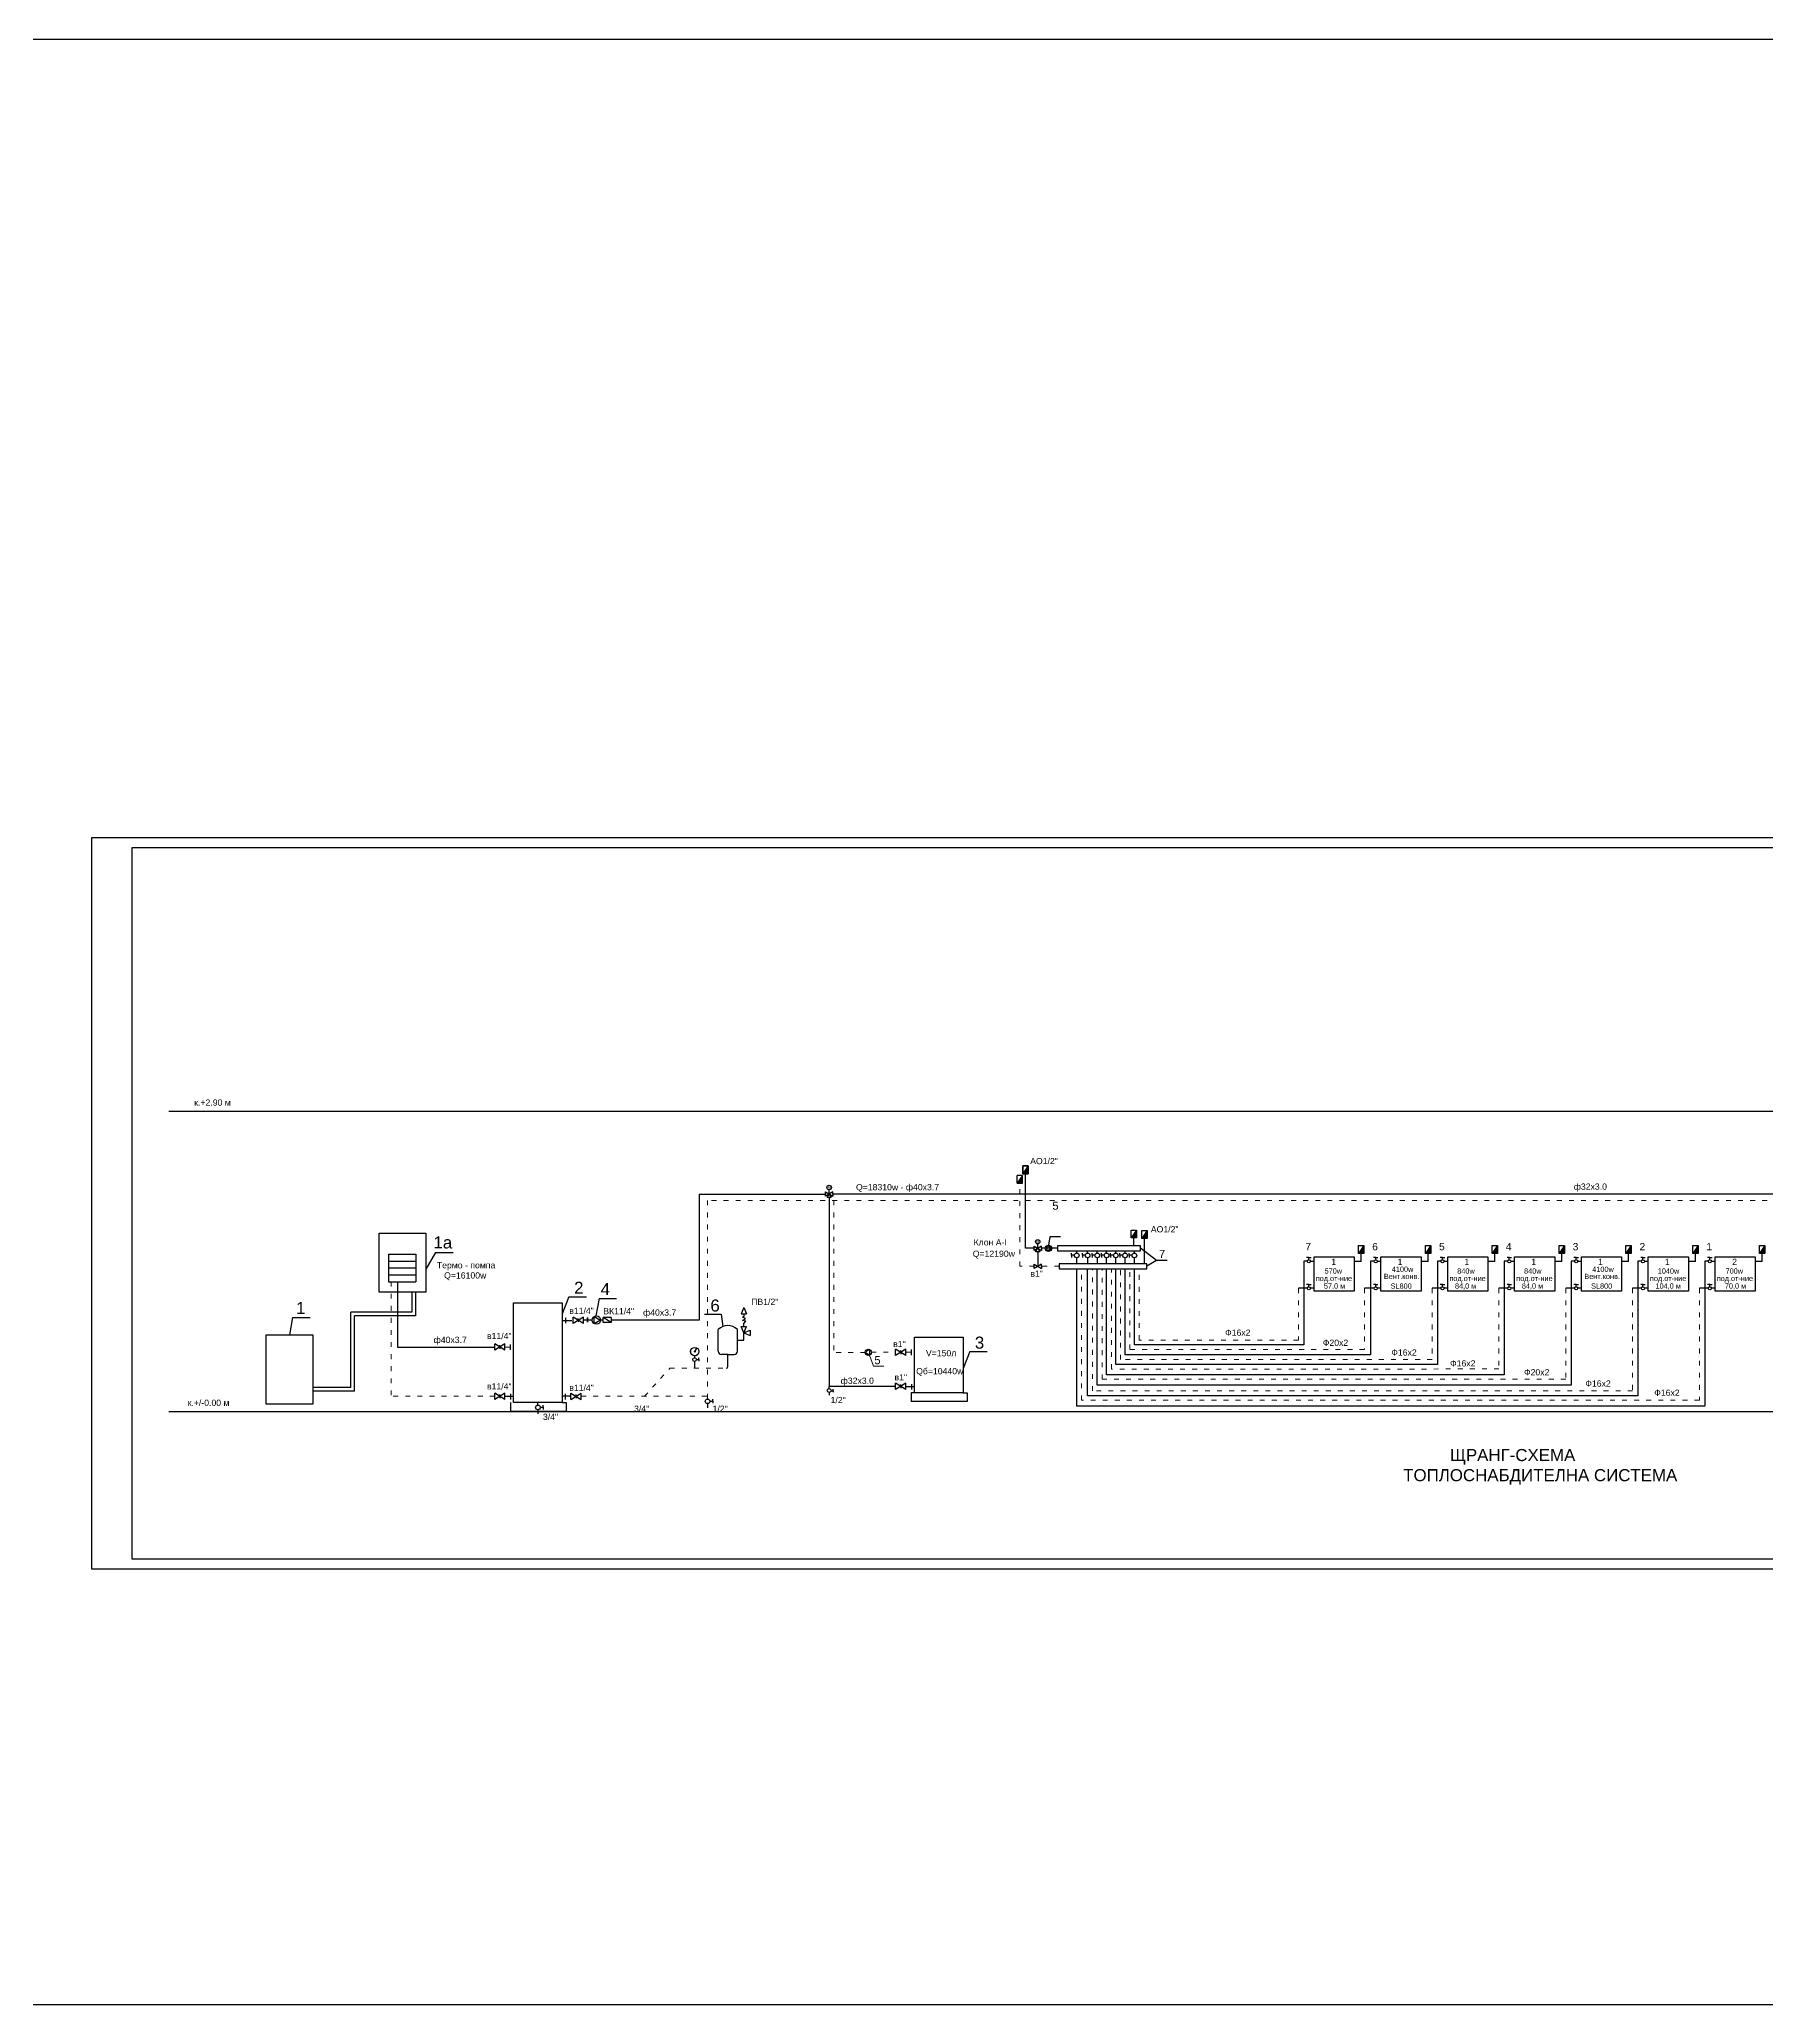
# Model space of a CAD drawing. Header units: centimetres. Extents: x 5906 to 32017, y -966 to 7982.
# Drawn here: x 25028 to 29319, y 2654 to 7537 of the extents above; entities that cross this region are included whole.
import ezdxf

# ---------------------------------------------------------------- set-up
doc = ezdxf.new("R2010")
doc.units = ezdxf.units.CM
doc.header["$MEASUREMENT"] = 0
doc.linetypes.add('ACAD_ISO03W100', pattern=[30, 12, -18])
doc.linetypes.add('ACAD_ISO06W100', pattern=[37.5, 24, -3, 0.5, -3, 0.5, -3, 0.5, -3])
for name, color, linetype in [('ARCH', 7, 'Continuous'), ('L-025', 6, 'Continuous'), ('L025', 3, 'Continuous'), ('OV2', 2, 'ACAD_ISO06W100'), ('OV_1', 2, 'Continuous')]:
    doc.layers.add(name, color=color, linetype=linetype)
doc.layers.add('ARCH_Pen_No__7', color=7, linetype='Continuous', lineweight=18)
doc.layers.add('OV_2', color=2, linetype='ACAD_ISO03W100', lineweight=20)
doc.styles.add('GENERATED_STYLE_148', font='arial.ttf')

msp = doc.modelspace()

# ---------------------------------------------------------------- hatches: boundary and pattern name
at = {"layer": 'OV_1'}
for points in [[(27471.545, 4718.271), (27484.808, 4737.482), (27484.808, 4718.271)], [(27456.909, 4694.57), (27470.172, 4713.78), (27470.172, 4694.57)], [(27740.775, 4558.61), (27754.038, 4577.821), (27754.038, 4558.61)], [(27766.915, 4557.735), (27780.178, 4576.946), (27780.178, 4557.735)], [(28305.406, 4520.464), (28318.669, 4539.675), (28318.669, 4520.464)], [(28471.407, 4520.464), (28484.67, 4539.675), (28484.67, 4520.464)], [(28637.407, 4520.464), (28650.67, 4539.675), (28650.67, 4520.464)], [(28803.408, 4520.464), (28816.671, 4539.675), (28816.671, 4520.464)], [(28969.409, 4520.464), (28982.671, 4539.675), (28982.671, 4520.464)], [(29135.409, 4520.464), (29148.672, 4539.675), (29148.672, 4520.464)], [(29301.41, 4520.464), (29314.672, 4539.675), (29314.672, 4520.464)]]:
    msp.add_hatch(color=256, dxfattribs=at).paths.add_polyline_path(points)

# ---------------------------------------------------------------- linework, layer by layer
for p, q in [((25895.248, 4518.425), (25963.379, 4518.425)), ((25895.248, 4518.425), (25895.248, 4449.862)), ((25895.248, 4501.284), (25963.379, 4501.284)), ((25963.379, 4518.425), (25963.379, 4449.862)), ((25895.248, 4484.143), (25963.379, 4484.143)), ((25895.248, 4467.003), (25963.379, 4467.003)), ((25895.248, 4449.862), (25963.379, 4449.862))]:
    msp.add_line(p, q)
msp.add_lwpolyline([(13027.15, 7536.77), (32016.754, 7536.77), (32016.754, 2653.713), (13027.15, 2653.713)], close=True)
at = {"layer": 'ARCH', "linetype": 'ByBlock'}
for p, q in [((25158.824, 5553.938), (31851.336, 5553.938)), ((25158.824, 3735.459), (25158.824, 5553.938)), ((25258.824, 5528.938), (31826.336, 5528.938)), ((25258.824, 3760.459), (25258.824, 5528.938)), ((31826.336, 3760.459), (25258.824, 3760.459)), ((31851.336, 3735.459), (25158.824, 3735.459))]:
    msp.add_line(p, q, dxfattribs=at)
at = {"layer": 'ARCH'}
for p, q in [((26012.625, 4522.625), (25988.702, 4481.272)), ((26012.625, 4522.625), (26056.116, 4522.625)), ((26343.875, 4412.527), (26327.43, 4370.267)), ((26343.875, 4412.527), (26387.366, 4412.527)), ((26418.749, 4408.335), (26411.057, 4365.275)), ((26418.749, 4408.335), (26462.24, 4408.335)), ((25657.419, 4361.282), (25649.727, 4318.222)), ((25657.419, 4361.282), (25700.909, 4361.282)), ((26680.523, 4369.069), (26721.822, 4369.069)), ((26721.822, 4369.069), (26725.828, 4338.408)), ((26778.354, 4386.195), (26771.888, 4370.14)), ((26771.888, 4370.14), (26784.82, 4370.14)), ((26778.347, 4363.685), (26774.856, 4361.592)), ((26782.537, 4358.802), (26774.856, 4361.592)), ((26774.856, 4353.221), (26782.537, 4358.802)), ((26783.235, 4351.826), (26774.856, 4353.221)), ((26778.354, 4370.14), (26778.347, 4363.685)), ((26778.354, 4386.195), (26784.82, 4370.14)), ((26778.354, 4346.245), (26783.235, 4351.826)), ((26778.354, 4339.092), (26778.354, 4346.245)), ((26762.51, 4304.488), (26778.354, 4304.488)), ((26771.888, 4339.092), (26784.82, 4339.092)), ((26778.354, 4323.038), (26771.888, 4339.092)), ((26778.354, 4323.038), (26784.82, 4339.092)), ((26778.354, 4323.038), (26794.408, 4329.504)), ((26778.354, 4304.488), (26778.354, 4323.038)), ((26778.354, 4323.038), (26794.408, 4316.572)), ((26794.408, 4329.504), (26794.408, 4316.572)), ((26646.371, 4276.252), (26647.454, 4276.252)), ((26655.687, 4266.15), (26655.687, 4260.867)), ((26655.687, 4252.164), (26655.687, 4234.975)), ((26656.351, 4285.986), (26656.351, 4284.904)), ((26656.622, 4266.517), (26656.622, 4267.599)), ((26661.055, 4284.647), (26656.684, 4277.416)), ((26661.055, 4284.647), (26657.306, 4277.009)), ((26660.445, 4256.787), (26666.17, 4256.787)), ((26666.406, 4276.252), (26665.323, 4276.252)), ((26666.17, 4256.787), (26666.17, 4260.872)), ((26666.17, 4256.787), (26666.17, 4252.702)), ((27339.45, 4276.277), (27323.005, 4234.017)), ((27339.45, 4276.277), (27382.94, 4276.277))]:
    msp.add_line(p, q, dxfattribs=at)
for centre, radius in [((26656.404, 4276.31), 10.398), ((26655.85, 4256.587), 4.6), ((26656.404, 4276.31), 1.141)]:
    msp.add_circle(centre, radius, dxfattribs=at)
at = {"layer": 'ARCH_Pen_No__7', "linetype": 'Continuous'}
for p, q in [((27100.221, 4240.563), (27090.757, 4267.608)), ((27126.278, 4240.563), (27100.221, 4240.563))]:
    msp.add_line(p, q, dxfattribs=at)
at = {"layer": 'L-025'}
for p, q in [((25349.792, 4873.439), (31011.804, 4873.439)), ((25349.792, 4127.55), (31011.804, 4127.55))]:
    msp.add_line(p, q, dxfattribs=at)
at = {"layer": 'L025'}
for p, q in [((27538.776, 4561.17), (27535.071, 4540.821)), ((27564.833, 4561.17), (27538.776, 4561.17)), ((27803.695, 4502.903), (27763.772, 4532.962)), ((27803.695, 4502.903), (27779.255, 4488.247)), ((27829.752, 4502.903), (27803.695, 4502.903))]:
    msp.add_line(p, q, dxfattribs=at)
at = {"layer": 'OV2'}
msp.add_line((26327.43, 4353.892), (26354.405, 4353.892), dxfattribs=at)
at = {"layer": 'OV_1'}
for p, q in [((27471.545, 4737.482), (27471.545, 4718.271)), ((27484.808, 4737.482), (27471.545, 4737.482)), ((27471.545, 4718.271), (27471.545, 4737.482)), ((27471.545, 4737.482), (27484.808, 4737.482)), ((27484.808, 4737.482), (27471.545, 4718.271)), ((27484.808, 4718.271), (27484.808, 4737.482)), ((27484.808, 4737.482), (27484.808, 4718.271)), ((27470.172, 4713.78), (27456.909, 4713.78)), ((27456.909, 4694.57), (27456.909, 4713.78)), ((27470.172, 4713.78), (27456.909, 4694.57)), ((27456.909, 4694.57), (27470.172, 4694.57)), ((27470.172, 4694.57), (27470.172, 4713.78)), ((27471.545, 4718.271), (27484.808, 4718.271)), ((27484.808, 4718.271), (27471.545, 4718.271)), ((27478.176, 4688.323), (27478.176, 4718.271)), ((27478.176, 4688.323), (27478.176, 4718.271)), ((27478.176, 4663.687), (27478.176, 4706.653)), ((26667.414, 4667.756), (26667.427, 4354.775)), ((26667.414, 4667.756), (26981.308, 4667.756)), ((26981.308, 4673.02), (26999.169, 4662.526)), ((26999.169, 4673.02), (26981.308, 4662.526)), ((26981.308, 4662.526), (26981.308, 4673.02)), ((26984.991, 4658.843), (26990.239, 4667.773)), ((26995.486, 4658.843), (26984.991, 4658.843)), ((26990.239, 4667.773), (26990.239, 4678.561)), ((26990.239, 4667.773), (26995.486, 4658.843)), ((26990.239, 4658.843), (26990.243, 4189.94)), ((26999.169, 4667.773), (26999.169, 4673.02)), ((26999.169, 4667.773), (26999.169, 4662.526)), ((29664.712, 4667.756), (26999.169, 4667.756)), ((27478.176, 4532.962), (27478.176, 4663.687)), ((27478.176, 4532.962), (27478.176, 4637.364)), ((27508.415, 4532.962), (27508.415, 4543.749)), ((27740.775, 4558.61), (27740.775, 4577.821)), ((27754.038, 4577.821), (27740.775, 4558.61)), ((27740.775, 4577.821), (27754.038, 4577.821)), ((27754.038, 4558.61), (27740.775, 4558.61)), ((27747.39, 4539.111), (27747.406, 4558.61)), ((27754.038, 4577.821), (27754.038, 4558.61)), ((27766.915, 4576.946), (27780.178, 4576.946)), ((27780.178, 4576.946), (27766.915, 4557.735)), ((27766.915, 4557.735), (27766.915, 4576.946)), ((27780.178, 4557.735), (27766.915, 4557.735)), ((27773.546, 4493.401), (27773.546, 4557.735)), ((27780.178, 4576.946), (27780.178, 4557.735)), ((27499.484, 4532.962), (27478.176, 4532.962)), ((27499.484, 4538.209), (27517.345, 4527.714)), ((27517.345, 4538.209), (27499.484, 4527.714)), ((27499.484, 4527.714), (27499.484, 4538.209)), ((27499.484, 4483), (27499.484, 4493.494)), ((27517.345, 4493.494), (27499.484, 4483)), ((27499.484, 4493.494), (27517.345, 4483)), ((27503.168, 4524.031), (27508.415, 4532.962)), ((27513.662, 4524.031), (27503.168, 4524.031)), ((27508.415, 4532.962), (27513.662, 4524.031)), ((27508.415, 4524.031), (27508.415, 4488.247)), ((27517.345, 4532.962), (27517.345, 4538.209)), ((27557.238, 4532.962), (27517.345, 4532.962)), ((27517.345, 4532.962), (27517.345, 4527.714)), ((27517.345, 4488.247), (27517.345, 4493.494)), ((27763.772, 4539.111), (27557.238, 4539.111)), ((27557.238, 4539.111), (27557.238, 4526.812)), ((27557.238, 4526.812), (27763.772, 4526.812)), ((27779.255, 4494.396), (27561.654, 4494.396)), ((27561.654, 4494.396), (27561.654, 4482.097)), ((27592.323, 4515.539), (27592.323, 4520.645)), ((27592.323, 4515.539), (27592.323, 4510.434)), ((27599.479, 4515.539), (27592.323, 4515.539)), ((27599.479, 4515.539), (27592.323, 4515.539)), ((27605.379, 4494.396), (27605.379, 4509.542)), ((27619.373, 4515.539), (27619.373, 4520.645)), ((27619.373, 4515.539), (27619.373, 4510.434)), ((27626.529, 4515.539), (27619.373, 4515.539)), ((27626.529, 4515.539), (27619.373, 4515.539)), ((27632.429, 4494.396), (27632.429, 4509.542)), ((27643.373, 4515.539), (27643.373, 4520.645)), ((27643.373, 4515.539), (27643.373, 4510.434)), ((27650.529, 4515.539), (27643.373, 4515.539)), ((27650.529, 4515.539), (27643.373, 4515.539)), ((27656.429, 4494.396), (27656.429, 4509.542)), ((27666.404, 4515.539), (27666.404, 4520.645)), ((27666.404, 4515.539), (27666.404, 4510.434)), ((27673.56, 4515.539), (27666.404, 4515.539)), ((27673.56, 4515.539), (27666.404, 4515.539)), ((27679.461, 4494.396), (27679.461, 4509.542)), ((27689.436, 4515.539), (27689.436, 4520.645)), ((27689.436, 4515.539), (27689.436, 4510.434)), ((27696.592, 4515.539), (27689.436, 4515.539)), ((27696.592, 4515.539), (27689.436, 4515.539)), ((27702.492, 4494.396), (27702.492, 4509.542)), ((27712.468, 4515.539), (27712.468, 4520.645)), ((27712.468, 4515.539), (27712.468, 4510.434)), ((27719.623, 4515.539), (27712.468, 4515.539)), ((27719.623, 4515.539), (27712.468, 4515.539)), ((27725.524, 4494.396), (27725.524, 4509.542)), ((27735.499, 4515.539), (27735.499, 4520.645)), ((27735.499, 4515.539), (27735.499, 4510.434)), ((27742.655, 4515.539), (27735.499, 4515.539)), ((27742.655, 4515.539), (27735.499, 4515.539)), ((27748.556, 4494.396), (27748.556, 4509.542)), ((27763.772, 4526.812), (27763.772, 4539.111)), ((27763.772, 4526.812), (27763.772, 4526.812)), ((27779.255, 4482.097), (27779.255, 4494.396)), ((28177.856, 4500.766), (28169.089, 4500.766)), ((28169.089, 4500.766), (28169.089, 4292.916)), ((28181.772, 4510.518), (28176.251, 4510.518)), ((28181.772, 4504.682), (28181.772, 4510.518)), ((28181.772, 4510.518), (28187.293, 4510.518)), ((28194.766, 4511.86), (28294.766, 4511.86)), ((28194.766, 4426.86), (28194.766, 4511.86)), ((28294.766, 4511.86), (28294.766, 4426.86)), ((28312.038, 4500.082), (28294.766, 4500.082)), ((28305.406, 4520.464), (28305.406, 4539.675)), ((28318.669, 4539.675), (28305.406, 4520.464)), ((28305.406, 4539.675), (28318.669, 4539.675)), ((28318.669, 4520.464), (28305.406, 4520.464)), ((28312.038, 4500.082), (28312.038, 4520.464)), ((28318.669, 4539.675), (28318.669, 4520.464)), ((28343.857, 4500.766), (28335.09, 4500.766)), ((28335.09, 4500.766), (28335.09, 4267.898)), ((28347.772, 4510.518), (28342.251, 4510.518)), ((28347.772, 4504.682), (28347.772, 4510.518)), ((28347.772, 4510.518), (28353.293, 4510.518)), ((28360.766, 4426.86), (28360.766, 4511.86)), ((28360.766, 4511.86), (28460.766, 4511.86)), ((28460.766, 4511.86), (28460.766, 4426.86)), ((28478.038, 4500.082), (28460.766, 4500.082)), ((28471.407, 4520.464), (28471.407, 4539.675)), ((28484.67, 4539.675), (28471.407, 4520.464)), ((28471.407, 4539.675), (28484.67, 4539.675)), ((28484.67, 4520.464), (28471.407, 4520.464)), ((28478.038, 4500.082), (28478.038, 4520.464)), ((28484.67, 4539.675), (28484.67, 4520.464)), ((28509.857, 4500.766), (28501.09, 4500.766)), ((28501.09, 4500.766), (28501.09, 4244.258)), ((28513.773, 4510.518), (28508.252, 4510.518)), ((28513.773, 4504.682), (28513.773, 4510.518)), ((28513.773, 4510.518), (28519.294, 4510.518)), ((28526.767, 4511.86), (28626.767, 4511.86)), ((28526.767, 4426.86), (28526.767, 4511.86)), ((28626.767, 4511.86), (28626.767, 4426.86)), ((28644.039, 4500.082), (28626.767, 4500.082)), ((28637.407, 4520.464), (28637.407, 4539.675)), ((28650.67, 4539.675), (28637.407, 4520.464)), ((28637.407, 4539.675), (28650.67, 4539.675)), ((28650.67, 4520.464), (28637.407, 4520.464)), ((28644.039, 4500.082), (28644.039, 4520.464)), ((28650.67, 4539.675), (28650.67, 4520.464)), ((28675.858, 4500.766), (28667.091, 4500.766)), ((28667.091, 4500.766), (28667.091, 4218.756)), ((28679.773, 4510.518), (28674.252, 4510.518)), ((28679.773, 4504.682), (28679.773, 4510.518)), ((28679.773, 4510.518), (28685.295, 4510.518)), ((28692.767, 4511.86), (28792.767, 4511.86)), ((28692.767, 4426.86), (28692.767, 4511.86)), ((28792.767, 4511.86), (28792.767, 4426.86)), ((28810.039, 4500.082), (28792.767, 4500.082)), ((28803.408, 4520.464), (28803.408, 4539.675)), ((28816.671, 4539.675), (28803.408, 4520.464)), ((28803.408, 4539.675), (28816.671, 4539.675)), ((28816.671, 4520.464), (28803.408, 4520.464)), ((28810.039, 4500.082), (28810.039, 4520.464)), ((28816.671, 4539.675), (28816.671, 4520.464)), ((28841.858, 4500.766), (28833.091, 4500.766)), ((28833.091, 4500.766), (28833.091, 4193.253)), ((28845.774, 4510.518), (28840.253, 4510.518)), ((28845.774, 4504.682), (28845.774, 4510.518)), ((28845.774, 4510.518), (28851.295, 4510.518)), ((28858.768, 4511.86), (28958.768, 4511.86)), ((28858.768, 4426.86), (28858.768, 4511.86)), ((28958.768, 4511.86), (28958.768, 4426.86)), ((28976.04, 4500.082), (28958.768, 4500.082)), ((28969.409, 4520.464), (28969.409, 4539.675)), ((28982.671, 4539.675), (28969.409, 4520.464)), ((28969.409, 4539.675), (28982.671, 4539.675)), ((28982.671, 4520.464), (28969.409, 4520.464)), ((28976.04, 4500.082), (28976.04, 4520.464)), ((28982.671, 4539.675), (28982.671, 4520.464)), ((29007.859, 4500.766), (28999.092, 4500.766)), ((28999.092, 4500.766), (28999.092, 4166.52)), ((29011.775, 4510.518), (29006.254, 4510.518)), ((29011.775, 4504.682), (29011.775, 4510.518)), ((29011.775, 4510.518), (29017.296, 4510.518)), ((29024.769, 4511.86), (29124.769, 4511.86)), ((29024.769, 4426.86), (29024.769, 4511.86)), ((29124.769, 4511.86), (29124.769, 4426.86)), ((29142.04, 4500.082), (29124.769, 4500.082)), ((29135.409, 4520.464), (29135.409, 4539.675)), ((29148.672, 4539.675), (29135.409, 4520.464)), ((29135.409, 4539.675), (29148.672, 4539.675)), ((29148.672, 4520.464), (29135.409, 4520.464)), ((29142.04, 4500.082), (29142.04, 4520.464)), ((29148.672, 4539.675), (29148.672, 4520.464)), ((29173.86, 4500.766), (29165.093, 4500.766)), ((29165.093, 4500.766), (29165.093, 4141.018)), ((29177.775, 4510.518), (29172.254, 4510.518)), ((29177.775, 4504.682), (29177.775, 4510.518)), ((29177.775, 4510.518), (29183.296, 4510.518)), ((29190.769, 4511.86), (29290.769, 4511.86)), ((29190.769, 4426.86), (29190.769, 4511.86)), ((29290.769, 4511.86), (29290.769, 4426.86)), ((29308.041, 4500.082), (29290.769, 4500.082)), ((29301.41, 4520.464), (29301.41, 4539.675)), ((29314.672, 4539.675), (29301.41, 4520.464)), ((29301.41, 4539.675), (29314.672, 4539.675)), ((29314.672, 4520.464), (29301.41, 4520.464)), ((29308.041, 4500.082), (29308.041, 4520.464)), ((29314.672, 4539.675), (29314.672, 4520.464)), ((25917.802, 4449.862), (25917.802, 4287.676)), ((27517.345, 4488.247), (27517.345, 4483)), ((27561.654, 4482.097), (27779.255, 4482.097)), ((27605.164, 4141.018), (27605.164, 4482.097)), ((27632.214, 4166.52), (27632.214, 4482.097)), ((27656.214, 4193.253), (27656.214, 4482.097)), ((27679.246, 4218.756), (27679.246, 4482.097)), ((27702.278, 4244.258), (27702.278, 4482.097)), ((27725.309, 4267.898), (27725.309, 4482.097)), ((27748.341, 4292.916), (27748.341, 4482.097)), ((27779.255, 4482.097), (27779.255, 4482.097)), ((25953.431, 4424.132), (25953.431, 4373.932)), ((25962.497, 4424.132), (25962.497, 4364.932)), ((26206.43, 4149.55), (26206.43, 4397.541)), ((26206.43, 4397.541), (26327.43, 4397.541)), ((26327.43, 4397.541), (26327.43, 4149.55)), ((28170.375, 4433.637), (28155.979, 4433.637)), ((28177.856, 4433.637), (28170.375, 4433.637)), ((28181.772, 4443.389), (28176.251, 4443.389)), ((28181.772, 4437.552), (28181.772, 4443.389)), ((28181.772, 4443.389), (28187.293, 4443.389)), ((28194.766, 4433.637), (28185.687, 4433.637)), ((28294.766, 4426.86), (28194.766, 4426.86)), ((28343.857, 4433.637), (28319.92, 4433.637)), ((28347.772, 4443.389), (28342.251, 4443.389)), ((28347.772, 4437.552), (28347.772, 4443.389)), ((28347.772, 4443.389), (28353.293, 4443.389)), ((28360.766, 4433.637), (28351.688, 4433.637)), ((28460.766, 4426.86), (28360.766, 4426.86)), ((28502.376, 4433.637), (28487.98, 4433.637)), ((28509.857, 4433.637), (28502.376, 4433.637)), ((28513.773, 4443.389), (28508.252, 4443.389)), ((28513.773, 4437.552), (28513.773, 4443.389)), ((28513.773, 4443.389), (28519.294, 4443.389)), ((28526.767, 4433.637), (28517.689, 4433.637)), ((28626.767, 4426.86), (28526.767, 4426.86)), ((28668.377, 4433.637), (28653.98, 4433.637)), ((28675.858, 4433.637), (28668.377, 4433.637)), ((28679.773, 4443.389), (28674.252, 4443.389)), ((28679.773, 4437.552), (28679.773, 4443.389)), ((28679.773, 4443.389), (28685.295, 4443.389)), ((28692.767, 4433.637), (28683.689, 4433.637)), ((28792.767, 4426.86), (28692.767, 4426.86)), ((28834.377, 4433.637), (28819.981, 4433.637)), ((28841.858, 4433.637), (28834.377, 4433.637)), ((28845.774, 4443.389), (28840.253, 4443.389)), ((28845.774, 4437.552), (28845.774, 4443.389)), ((28845.774, 4443.389), (28851.295, 4443.389)), ((28858.768, 4433.637), (28849.69, 4433.637)), ((28958.768, 4426.86), (28858.768, 4426.86)), ((29000.378, 4433.637), (28985.982, 4433.637)), ((29007.859, 4433.637), (29000.378, 4433.637)), ((29011.775, 4443.389), (29006.254, 4443.389)), ((29011.775, 4437.552), (29011.775, 4443.389)), ((29011.775, 4443.389), (29017.296, 4443.389)), ((29024.769, 4433.637), (29015.69, 4433.637)), ((29124.769, 4426.86), (29024.769, 4426.86)), ((29166.379, 4433.637), (29151.982, 4433.637)), ((29173.86, 4433.637), (29166.379, 4433.637)), ((29177.775, 4443.389), (29172.254, 4443.389)), ((29177.775, 4437.552), (29177.775, 4443.389)), ((29177.775, 4443.389), (29183.296, 4443.389)), ((29190.769, 4433.637), (29181.691, 4433.637)), ((29290.769, 4426.86), (29190.769, 4426.86)), ((25953.431, 4373.932), (25802.421, 4373.932)), ((25802.421, 4187.15), (25802.421, 4373.932)), ((25962.497, 4364.932), (25811.421, 4364.932)), ((25811.421, 4178.15), (25811.421, 4364.932)), ((26335.663, 4360.637), (26335.663, 4347.147)), ((26389.95, 4349.255), (26389.95, 4360.295)), ((26667.427, 4354.775), (26448.364, 4354.775)), ((26714.852, 4277.36), (26714.852, 4331.617)), ((26762.51, 4277.36), (26762.51, 4331.617)), ((27202.005, 4174.139), (27202.005, 4312.172)), ((27202.005, 4312.172), (27323.005, 4312.172)), ((27323.005, 4312.172), (27323.005, 4174.139)), ((25917.802, 4287.676), (26159.582, 4287.676)), ((26198.197, 4294.093), (26198.197, 4280.603)), ((26738.681, 4269.36), (26722.852, 4269.36)), ((26738.681, 4238.975), (26738.681, 4269.36)), ((26738.681, 4269.36), (26754.51, 4269.36)), ((27090.757, 4281.537), (27079.727, 4274.573)), ((27079.727, 4274.573), (27090.757, 4267.608)), ((27090.757, 4281.537), (27090.757, 4267.608)), ((27193.772, 4281.228), (27193.772, 4267.738)), ((28335.09, 4267.898), (27725.309, 4267.898)), ((28169.089, 4292.916), (27748.341, 4292.916)), ((28667.091, 4218.756), (27679.246, 4218.756)), ((28501.09, 4244.258), (27702.278, 4244.258)), ((25802.421, 4187.15), (25707.905, 4187.15)), ((25811.421, 4178.15), (25707.905, 4178.15)), ((26184.992, 4165.352), (26206.43, 4165.352)), ((26199.041, 4171.137), (26199.041, 4157.647)), ((26348.868, 4165.352), (26327.43, 4165.352)), ((26334.82, 4171.137), (26334.82, 4157.647)), ((26693.889, 4153.052), (26701.045, 4153.052)), ((26701.045, 4153.052), (26701.045, 4158.158)), ((26701.045, 4153.052), (26701.045, 4147.946)), ((27155.157, 4189.94), (26990.243, 4189.94)), ((26990.243, 4174.824), (26990.243, 4168.007)), ((27180.567, 4189.94), (27202.005, 4189.94)), ((27194.207, 4174.139), (27194.207, 4152.139)), ((27202.005, 4174.139), (27194.207, 4174.139)), ((27332.709, 4152.139), (27194.207, 4152.139)), ((27194.616, 4195.725), (27194.616, 4182.235)), ((27323.005, 4174.139), (27202.005, 4174.139)), ((27323.005, 4174.139), (27332.709, 4174.139)), ((27332.709, 4174.139), (27332.709, 4152.139)), ((28999.092, 4166.52), (27632.214, 4166.52)), ((28833.091, 4193.253), (27656.214, 4193.253)), ((26198.633, 4149.55), (26198.633, 4127.55)), ((26337.134, 4127.55), (26198.633, 4127.55)), ((26327.43, 4149.55), (26206.43, 4149.55)), ((26266.635, 4132.134), (26266.635, 4121.391)), ((26266.838, 4143.413), (26266.93, 4149.55)), ((26272.583, 4137.912), (26279.738, 4137.912)), ((26279.738, 4137.912), (26279.738, 4143.018)), ((26279.738, 4137.912), (26279.738, 4132.806)), ((26327.43, 4149.55), (26337.134, 4149.55)), ((26337.134, 4149.55), (26337.134, 4127.55)), ((26687.941, 4147.274), (26687.941, 4136.531)), ((29165.093, 4141.018), (27605.164, 4141.018))]:
    msp.add_line(p, q, dxfattribs=at)
at = {"layer": 'OV_1', "ltscale": 2}
for p, q in [((27605.224, 4521.051), (27605.224, 4526.812)), ((27632.274, 4521.051), (27632.274, 4526.812)), ((27656.274, 4521.051), (27656.274, 4526.812)), ((27679.305, 4521.051), (27679.305, 4526.812)), ((27702.337, 4521.051), (27702.337, 4526.812)), ((27725.368, 4521.051), (27725.368, 4526.812)), ((27748.4, 4521.051), (27748.4, 4526.812))]:
    msp.add_line(p, q, dxfattribs=at)
at = {"layer": 'OV_1', "linetype": 'Continuous'}
for p, q in [((28185.687, 4500.766), (28194.766, 4500.766)), ((28351.688, 4500.766), (28360.766, 4500.766)), ((28517.689, 4500.766), (28526.767, 4500.766)), ((28683.689, 4500.766), (28692.767, 4500.766)), ((28849.69, 4500.766), (28858.768, 4500.766)), ((29015.69, 4500.766), (29024.769, 4500.766)), ((29181.691, 4500.766), (29190.769, 4500.766))]:
    msp.add_line(p, q, dxfattribs=at)
at = {"layer": 'OV_1', "ltscale": 0.5}
for p, q in [((26379.816, 4361.748), (26354.405, 4346.037)), ((26379.816, 4346.037), (26354.405, 4361.748)), ((26354.405, 4346.037), (26354.405, 4361.748)), ((26367.111, 4353.892), (26367.111, 4358.326)), ((26367.111, 4354.775), (26367.111, 4350.341)), ((26379.816, 4346.037), (26379.816, 4361.748)), ((26401.494, 4354.775), (26379.816, 4354.775)), ((26389.95, 4360.856), (26389.95, 4349.817)), ((26406.767, 4345.642), (26406.767, 4363.908)), ((26406.767, 4363.908), (26422.585, 4354.775)), ((26422.585, 4354.775), (26406.767, 4345.642)), ((26429.03, 4354.775), (26422.585, 4354.775)), ((26429.03, 4348.259), (26429.03, 4361.291)), ((26448.364, 4361.291), (26429.03, 4361.291)), ((26448.364, 4348.259), (26429.03, 4361.291)), ((26448.364, 4348.259), (26429.03, 4348.259)), ((26448.364, 4361.291), (26448.364, 4348.259)), ((26159.582, 4279.82), (26159.582, 4295.531)), ((26184.992, 4279.82), (26159.582, 4295.531)), ((26184.992, 4295.531), (26159.582, 4279.82)), ((26172.287, 4287.676), (26172.287, 4292.109)), ((26172.287, 4287.676), (26172.287, 4283.242)), ((26184.992, 4279.82), (26184.992, 4295.531)), ((27155.157, 4266.955), (27155.157, 4282.666)), ((27180.567, 4266.955), (27155.157, 4282.666)), ((27180.567, 4282.666), (27155.157, 4266.955)), ((27167.862, 4274.811), (27167.862, 4279.244)), ((27167.862, 4274.811), (27167.862, 4270.377)), ((27180.567, 4266.955), (27180.567, 4282.666)), ((26159.582, 4157.496), (26159.582, 4173.208)), ((26184.992, 4157.496), (26159.582, 4173.208)), ((26184.992, 4173.208), (26159.582, 4157.496)), ((26172.287, 4165.352), (26172.287, 4169.786)), ((26172.287, 4165.352), (26172.287, 4160.918)), ((26184.992, 4157.496), (26184.992, 4173.208)), ((26348.868, 4157.496), (26348.868, 4173.208)), ((26348.868, 4157.496), (26374.279, 4173.208)), ((26348.868, 4173.208), (26374.279, 4157.496)), ((26361.573, 4165.352), (26361.573, 4169.786)), ((26361.573, 4165.352), (26361.573, 4160.918)), ((26374.279, 4157.496), (26374.279, 4173.208)), ((26990.243, 4184.577), (26990.243, 4189.94)), ((26995.506, 4179.213), (27000.086, 4179.213)), ((27000.086, 4179.213), (27000.086, 4182.757)), ((27000.086, 4179.213), (27000.086, 4175.669)), ((27155.157, 4182.085), (27155.157, 4197.796)), ((27180.567, 4182.085), (27155.157, 4197.796)), ((27180.567, 4197.796), (27155.157, 4182.085)), ((27167.862, 4189.94), (27167.862, 4194.374)), ((27167.862, 4189.94), (27167.862, 4185.507)), ((27180.567, 4182.085), (27180.567, 4197.796))]:
    msp.add_line(p, q, dxfattribs=at)
at = {"layer": 'OV_1'}
for points in [[(25872.345, 4570.674), (25988.702, 4570.674), (25988.702, 4424.132), (25872.345, 4424.132)], [(25591.549, 4318.222), (25707.905, 4318.222), (25707.905, 4145.741), (25591.549, 4145.741)]]:
    msp.add_lwpolyline(points, close=True, dxfattribs=at)
at = {"layer": 'OV_1', "flags": 128}
msp.add_lwpolyline([(27542.93, 4532.962), (27531.141, 4539.768), (27531.141, 4526.155)], close=True, dxfattribs=at)
at = {"layer": 'OV_1'}
for centre, radius in [((26990.239, 4684.045), 5.485), ((27508.415, 4549.234), 5.485), ((27535.071, 4532.962), 7.86), ((27605.224, 4515.29), 5.75), ((27605.224, 4515.29), 5.75), ((27632.274, 4515.29), 5.75), ((27632.274, 4515.29), 5.75), ((27656.274, 4515.29), 5.75), ((27656.274, 4515.29), 5.75), ((27679.305, 4515.29), 5.75), ((27679.305, 4515.29), 5.75), ((27702.337, 4515.29), 5.75), ((27702.337, 4515.29), 5.75), ((27725.368, 4515.29), 5.75), ((27725.368, 4515.29), 5.75), ((27748.4, 4515.29), 5.75), ((27748.4, 4515.29), 5.75), ((28181.772, 4500.766), 3.916), ((28347.772, 4500.766), 3.916), ((28513.773, 4500.766), 3.916), ((28679.773, 4500.766), 3.916), ((28845.774, 4500.766), 3.916), ((29011.775, 4500.766), 3.916), ((29177.775, 4500.766), 3.916), ((28181.772, 4433.637), 3.916), ((28347.772, 4433.637), 3.916), ((28513.773, 4433.637), 3.916), ((28679.773, 4433.637), 3.916), ((28845.774, 4433.637), 3.916), ((29011.775, 4433.637), 3.916), ((29177.775, 4433.637), 3.916), ((27087.441, 4274.573), 7.714), ((26688.144, 4152.803), 5.75), ((26266.838, 4137.662), 5.75)]:
    msp.add_circle(centre, radius, dxfattribs=at)
at = {"layer": 'OV_1', "ltscale": 0.5}
for centre, radius in [((26412.039, 4354.775), 10.546), ((26990.243, 4179.66), 4.836)]:
    msp.add_circle(centre, radius, dxfattribs=at)
at = {"layer": 'OV_1'}
for centre, radius, start, end in [((26738.681, 4305.368), 35.452, 47.76663, 132.23337), ((26722.852, 4277.36), 8, 180, 270), ((26754.51, 4277.36), 8, 270, 0), ((26734.681, 4238.975), 4, 270, 0)]:
    msp.add_arc(centre, radius, start, end, dxfattribs=at)
at = {"layer": 'OV_2'}
for p, q in [((27463.54, 4694.57), (27463.54, 4694.57)), ((27463.54, 4488.247), (27463.54, 4694.57)), ((29650.076, 4651.814), (26688.291, 4651.814)), ((26688.291, 4651.814), (26688.291, 4158.551)), ((27001.462, 4651.814), (27001.462, 4274.811)), ((27463.54, 4637.364), (27463.54, 4637.364)), ((25902.558, 4449.862), (25902.558, 4165.352)), ((27499.484, 4488.247), (27463.54, 4488.247)), ((27561.654, 4488.247), (27517.345, 4488.247)), ((27617.164, 4155.388), (27617.164, 4482.097)), ((27644.214, 4178.616), (27644.214, 4482.097)), ((27668.214, 4207.624), (27668.214, 4482.097)), ((27691.246, 4233.028), (27691.246, 4482.097)), ((27714.278, 4256.354), (27714.278, 4482.097)), ((27737.309, 4281.728), (27737.309, 4482.097)), ((27760.407, 4305.012), (27760.341, 4482.097)), ((28155.979, 4433.637), (28155.979, 4305.012)), ((28319.92, 4433.637), (28319.92, 4281.728)), ((28487.98, 4433.637), (28487.98, 4256.354)), ((28653.98, 4433.637), (28653.98, 4233.126)), ((28819.981, 4433.637), (28819.981, 4207.624)), ((28985.982, 4433.637), (28985.982, 4178.616)), ((29151.982, 4433.637), (29151.982, 4155.388)), ((26390.502, 4354.775), (26401.494, 4354.775)), ((28155.979, 4305.012), (27760.407, 4305.012)), ((26184.992, 4287.676), (26206.43, 4287.676)), ((27079.843, 4274.5), (27001.464, 4274.176)), ((27095.155, 4274.573), (27155.157, 4274.573)), ((27180.567, 4274.811), (27202.005, 4274.811)), ((28487.98, 4256.354), (27714.278, 4256.354)), ((28319.92, 4281.728), (27737.309, 4281.728)), ((26531.371, 4165.329), (26594.4, 4234.975)), ((26594.4, 4234.975), (26734.681, 4234.975)), ((28819.981, 4207.624), (27668.214, 4207.624)), ((28653.98, 4233.126), (27691.246, 4233.028)), ((26159.582, 4165.352), (25902.558, 4165.352)), ((26374.279, 4165.352), (26688.463, 4165.306)), ((29151.982, 4155.388), (27617.164, 4155.388)), ((28985.982, 4178.616), (27644.214, 4178.616))]:
    msp.add_line(p, q, dxfattribs=at)

# ---------------------------------------------------------------- texts
at = {"layer": 'ARCH', "style": 'GENERATED_STYLE_148'}
for s, height, p in [('к.+2.90 м', 15.4239, (25413.112, 4887.328)), ('AO1/2"', 15.4239, (27489.605, 4742.032)), ('Q=18310w - ф40x3.7', 15.42393, (27056.876, 4677.123)), ('ф32х3.0', 15.4239, (28839.863, 4678.569)), ('м', 7.712, (26986.855, 4681.361)), ('Клон А-I', 15.4239, (27349.092, 4540.061)), ('м', 7.712, (27505.031, 4546.55)), ('AO1/2"', 15.4239, (27789.294, 4572.581)), ('7', 18, (28173.225, 4528.072)), ('6', 18, (28339.226, 4528.072)), ('5', 18, (28505.226, 4528.072)), ('4', 18, (28671.227, 4528.072)), ('3', 18, (28837.227, 4528.072)), ('2', 18, (29003.228, 4528.072)), ('1', 18, (29169.228, 4528.072)), ('Термо - помпа', 15.42393, (26015.81, 4483.175)), ('Q=12190w', 15.4239, (27346.892, 4511.81)), ('1', 15.424, (28237.37, 4491.608)), ('1', 15.424, (28402.161, 4491.608)), ('1', 15.424, (28568.161, 4491.608)), ('1', 15.424, (28734.162, 4491.608)), ('1', 15.424, (28900.162, 4491.608)), ('1', 15.424, (29066.163, 4491.608)), ('2', 15.424, (29233.373, 4491.608)), ('Q=16100w', 15.4239, (26033.803, 4457.932)), ('в1"', 15.4239, (27490.065, 4462.302)), ('под.от-ние', 13, (28198.963, 4451.669)), ('57,0 м', 13, (28219.135, 4432.884)), ('570w', 13, (28220.933, 4470.069)), ('Вент.конв.', 13, (28368.181, 4456.707)), ('SL800', 13, (28384.893, 4432.667)), ('4100w', 13, (28387.77, 4474.441)), ('под.от-ние', 13, (28530.964, 4451.669)), ('84,0 м', 13, (28544.824, 4432.884)), ('840w', 13, (28550.421, 4470.069)), ('под.от-ние', 13, (28696.965, 4451.669)), ('84,0 м', 13, (28710.825, 4432.884)), ('840w', 13, (28716.422, 4470.069)), ('Вент.конв.', 13, (28866.183, 4456.707)), ('SL800', 13, (28882.895, 4432.667)), ('4100w', 13, (28885.772, 4474.441)), ('под.от-ние', 13, (29028.966, 4451.669)), ('104,0 м', 13, (29042.826, 4432.884)), ('1040w', 13, (29048.423, 4470.069)), ('под.от-ние', 13, (29194.967, 4451.669)), ('70,0 м', 13, (29215.139, 4432.884)), ('700w', 13, (29216.937, 4470.069)), ('ПВ1/2"', 15.4239, (26796.585, 4392.478)), ('в11/4"', 15.4239, (26344.632, 4370.036)), ('ВК11/4"', 15.4239, (26429.183, 4369.137)), ('ф40х3.7', 15.4239, (26527.979, 4365.694)), ('ф40х3.7', 15.4239, (26007.82, 4297.836)), ('в11/4"', 15.4239, (26140.261, 4307.448)), ('в1"', 15.4239, (27149.198, 4287.453)), ('Ф16х2', 15.4239, (27973.734, 4315.67)), ('Ф20х2', 15.4239, (28216.466, 4290.651)), ('V=150л', 15.4239, (27230.612, 4264.839)), ('Ф16х2', 15.4239, (28386.668, 4266.448)), ('Ф16x2', 15.4239, (28532.578, 4239.387)), ('ф32х3.0', 15.4239, (27018.92, 4196.281)), ('в1"', 15.4239, (27152.538, 4204.826)), ('Qб=10440w', 15.4239, (27206.343, 4220.047)), ('Ф20x2', 15.4239, (28716.142, 4217.265)), ('Ф16x2', 15.4239, (28868.624, 4189.276)), ('к.+/-0.00 м', 15.42393, (25396.704, 4141.439)), ('в11/4"', 15.4239, (26140.261, 4182.272)), ('в11/4"', 15.4239, (26344.632, 4178.656)), ('1/2"', 15.4239, (26993.762, 4148.361)), ('Ф16x2', 15.4239, (29039.778, 4166.471)), ('3/4"', 15.4239, (26279.273, 4106.542)), ('3/4"', 15.4239, (26505.609, 4126.707)), ('1/2"', 15.4239, (26700.739, 4126.707))]:
    msp.add_text(s, height=height, dxfattribs=at).set_placement(p)
at = {"layer": 'ARCH', "linetype": 'ByBlock', "style": 'GENERATED_STYLE_148'}
for s, height, p in [('5', 20, (27544.515, 4628.824)), ('1а', 30, (26007.277, 4532.581)), ('7', 20, (27809.434, 4509.12)), ('2', 30, (26356.609, 4419.933)), ('4', 30, (26422.463, 4416.584)), ('1', 30, (25665.86, 4369.531)), ('6', 30, (26695.215, 4375.78)), ('3', 30, (27352.184, 4283.683)), ('5', 20, (27102.571, 4245.027))]:
    msp.add_text(s, height=height, dxfattribs=at).set_placement(p)
at = {"layer": 'ARCH', "insert": (28416.158, 4034.33), "char_height": 30, "width": 1008.9668, "attachment_point": 1}
msp.add_mtext('{\\fArial|b0|i0|c0|p34;          \\fArial|b0|i0|c204|p34;ЩРАНГ-СХЕМА\\PТОПЛОСНАБДИТЕЛНА СИСТЕМА }', dxfattribs=at)

doc.saveas('drawing.dxf')
